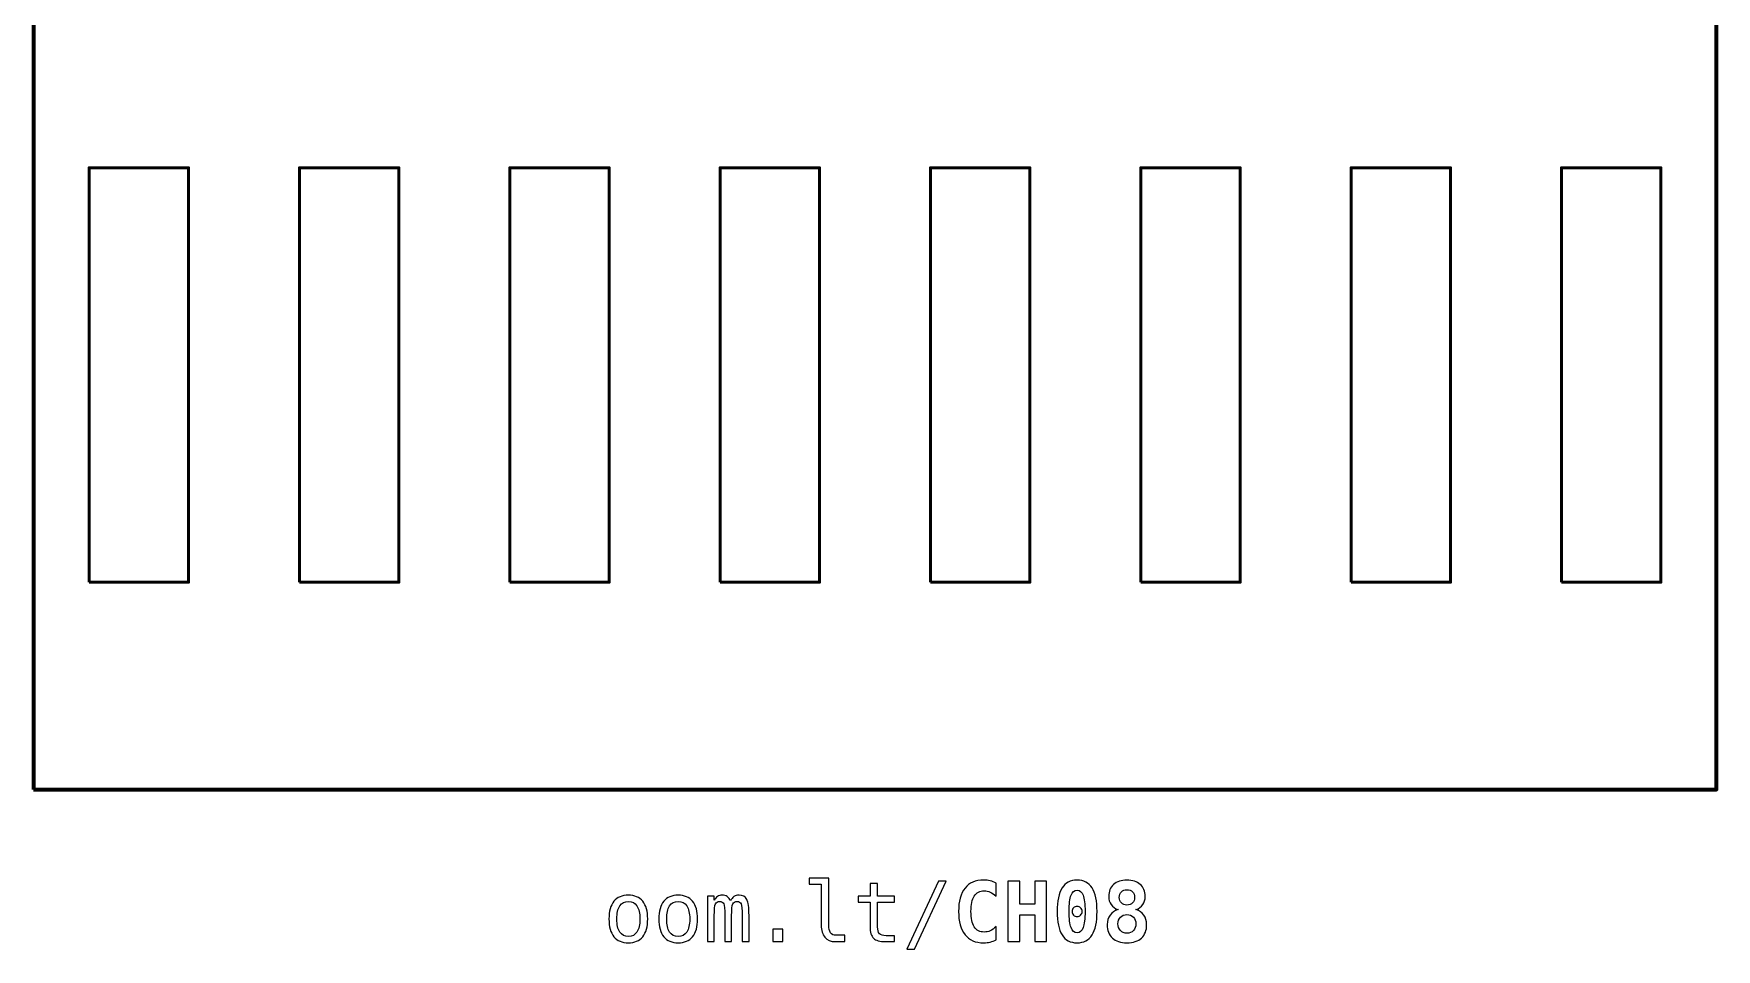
# Model space of a CAD drawing. Header units: centimetres. Extents: x -11.52 to -9.48, y -15.74 to -13.53.
# Drawn here: x -11.516 to -9.484, y -15.743 to -14.638 of the extents above; entities that cross this region are included whole.
import ezdxf

# ---------------------------------------------------------------- set-up
doc = ezdxf.new("R2010")
doc.units = ezdxf.units.CM
doc.header["$MEASUREMENT"] = 0
doc.layers.add('Layer 1', color=7, linetype='Continuous')

msp = doc.modelspace()

# ---------------------------------------------------------------- linework, layer by layer
at = {"layer": 'Layer 1', "color": 7, "lineweight": 100}
msp.add_lwpolyline([(-11.516, -15.55), (-9.484, -15.55), (-9.484, -14.15), (-11.516, -14.15), (-11.516, -15.55)], close=True, dxfattribs=at)
at = {"layer": 'Layer 1', "color": 7, "lineweight": 50}
for points in [[(-11.449, -15.3), (-11.329, -15.3), (-11.329, -14.8), (-11.449, -14.8), (-11.449, -15.3)], [(-11.195, -15.3), (-11.075, -15.3), (-11.075, -14.8), (-11.195, -14.8), (-11.195, -15.3)], [(-10.941, -15.3), (-10.821, -15.3), (-10.821, -14.8), (-10.941, -14.8), (-10.941, -15.3)], [(-10.687, -15.3), (-10.567, -15.3), (-10.567, -14.8), (-10.687, -14.8), (-10.687, -15.3)], [(-10.433, -15.3), (-10.313, -15.3), (-10.313, -14.8), (-10.433, -14.8), (-10.433, -15.3)], [(-10.179, -15.3), (-10.059, -15.3), (-10.059, -14.8), (-10.179, -14.8), (-10.179, -15.3)], [(-9.925, -15.3), (-9.805, -15.3), (-9.805, -14.8), (-9.925, -14.8), (-9.925, -15.3)], [(-9.671, -15.3), (-9.551, -15.3), (-9.551, -14.8), (-9.671, -14.8), (-9.671, -15.3)]]:
    msp.add_lwpolyline(points, close=True, dxfattribs=at)
at = {"layer": 'Layer 1', "color": 250}
for points, knots in [([(-10.55592, -15.7138), (-10.55592, -15.71784), (-10.55518, -15.72087), (-10.5537, -15.72292), (-10.5537, -15.72292), (-10.55222, -15.72497), (-10.55003, -15.726), (-10.54713, -15.726), (-10.54713, -15.726), (-10.54713, -15.726), (-10.53663, -15.726), (-10.53663, -15.726), (-10.53663, -15.726), (-10.53663, -15.726), (-10.53663, -15.73362), (-10.53663, -15.73362), (-10.53663, -15.73362), (-10.53663, -15.73362), (-10.548, -15.73362), (-10.548, -15.73362), (-10.548, -15.73362), (-10.55338, -15.73362), (-10.55753, -15.73189), (-10.56048, -15.72844), (-10.56048, -15.72844), (-10.56343, -15.72499), (-10.5649, -15.7201), (-10.5649, -15.7138), (-10.5649, -15.7138), (-10.5649, -15.7138), (-10.5649, -15.66413), (-10.5649, -15.66413), (-10.5649, -15.66413), (-10.5649, -15.66413), (-10.5793, -15.66413), (-10.5793, -15.66413), (-10.5793, -15.66413), (-10.5793, -15.66413), (-10.5793, -15.6571), (-10.5793, -15.6571), (-10.5793, -15.6571), (-10.5793, -15.6571), (-10.55592, -15.6571), (-10.55592, -15.6571), (-10.55592, -15.6571), (-10.55592, -15.6571), (-10.55592, -15.7138), (-10.55592, -15.7138)], [0, 0, 0, 0, 0.0833333, 0.0833333, 0.0833333, 0.0833333, 0.1666667, 0.1666667, 0.1666667, 0.1666667, 0.25, 0.25, 0.25, 0.25, 0.3333333, 0.3333333, 0.3333333, 0.3333333, 0.4166667, 0.4166667, 0.4166667, 0.4166667, 0.5, 0.5, 0.5, 0.5, 0.5833333, 0.5833333, 0.5833333, 0.5833333, 0.6666667, 0.6666667, 0.6666667, 0.6666667, 0.75, 0.75, 0.75, 0.75, 0.8333333, 0.8333333, 0.8333333, 0.8333333, 0.9166667, 0.9166667, 0.9166667, 0.9166667, 1, 1, 1, 1]), ([(-10.49692, -15.6634), (-10.49692, -15.6634), (-10.49692, -15.67893), (-10.49692, -15.67893), (-10.49692, -15.67893), (-10.49692, -15.67893), (-10.4765, -15.67893), (-10.4765, -15.67893), (-10.4765, -15.67893), (-10.4765, -15.67893), (-10.4765, -15.68592), (-10.4765, -15.68592), (-10.4765, -15.68592), (-10.4765, -15.68592), (-10.49692, -15.68592), (-10.49692, -15.68592), (-10.49692, -15.68592), (-10.49692, -15.68592), (-10.49692, -15.7156), (-10.49692, -15.7156), (-10.49692, -15.7156), (-10.49692, -15.71964), (-10.49616, -15.72245), (-10.49462, -15.72404), (-10.49462, -15.72404), (-10.49309, -15.72564), (-10.49042, -15.72644), (-10.48662, -15.72644), (-10.48662, -15.72644), (-10.48662, -15.72644), (-10.4765, -15.72644), (-10.4765, -15.72644), (-10.4765, -15.72644), (-10.4765, -15.72644), (-10.4765, -15.73362), (-10.4765, -15.73362), (-10.4765, -15.73362), (-10.4765, -15.73362), (-10.48749, -15.73362), (-10.48749, -15.73362), (-10.48749, -15.73362), (-10.49424, -15.73362), (-10.49899, -15.73227), (-10.50176, -15.72957), (-10.50176, -15.72957), (-10.50452, -15.72687), (-10.50591, -15.7222), (-10.50591, -15.7156), (-10.50591, -15.7156), (-10.50591, -15.7156), (-10.50591, -15.68592), (-10.50591, -15.68592), (-10.50591, -15.68592), (-10.50591, -15.68592), (-10.52051, -15.68592), (-10.52051, -15.68592), (-10.52051, -15.68592), (-10.52051, -15.68592), (-10.52051, -15.67893), (-10.52051, -15.67893), (-10.52051, -15.67893), (-10.52051, -15.67893), (-10.50591, -15.67893), (-10.50591, -15.67893), (-10.50591, -15.67893), (-10.50591, -15.67893), (-10.50591, -15.6634), (-10.50591, -15.6634), (-10.50591, -15.6634), (-10.50591, -15.6634), (-10.49692, -15.6634), (-10.49692, -15.6634)], [0, 0, 0, 0, 0.0555556, 0.0555556, 0.0555556, 0.0555556, 0.1111111, 0.1111111, 0.1111111, 0.1111111, 0.1666667, 0.1666667, 0.1666667, 0.1666667, 0.2222222, 0.2222222, 0.2222222, 0.2222222, 0.2777778, 0.2777778, 0.2777778, 0.2777778, 0.3333333, 0.3333333, 0.3333333, 0.3333333, 0.3888889, 0.3888889, 0.3888889, 0.3888889, 0.4444444, 0.4444444, 0.4444444, 0.4444444, 0.5, 0.5, 0.5, 0.5, 0.5555556, 0.5555556, 0.5555556, 0.5555556, 0.6111111, 0.6111111, 0.6111111, 0.6111111, 0.6666667, 0.6666667, 0.6666667, 0.6666667, 0.7222222, 0.7222222, 0.7222222, 0.7222222, 0.7777778, 0.7777778, 0.7777778, 0.7777778, 0.8333333, 0.8333333, 0.8333333, 0.8333333, 0.8888889, 0.8888889, 0.8888889, 0.8888889, 0.9444444, 0.9444444, 0.9444444, 0.9444444, 1, 1, 1, 1]), ([(-10.42328, -15.66071), (-10.42328, -15.66071), (-10.41399, -15.66071), (-10.41399, -15.66071), (-10.41399, -15.66071), (-10.41399, -15.66071), (-10.45238, -15.7429), (-10.45238, -15.7429), (-10.45238, -15.7429), (-10.45238, -15.7429), (-10.46172, -15.7429), (-10.46172, -15.7429), (-10.46172, -15.7429), (-10.46172, -15.7429), (-10.42328, -15.66071), (-10.42328, -15.66071)], [0, 0, 0, 0, 0.25, 0.25, 0.25, 0.25, 0.5, 0.5, 0.5, 0.5, 0.75, 0.75, 0.75, 0.75, 1, 1, 1, 1]), ([(-10.3537, -15.73152), (-10.35598, -15.73269), (-10.35837, -15.73357), (-10.36089, -15.73415), (-10.36089, -15.73415), (-10.36339, -15.73474), (-10.36602, -15.73504), (-10.36879, -15.73504), (-10.36879, -15.73504), (-10.37862, -15.73504), (-10.38614, -15.7318), (-10.39131, -15.72532), (-10.39131, -15.72532), (-10.39649, -15.71884), (-10.39907, -15.70948), (-10.39907, -15.69723), (-10.39907, -15.69723), (-10.39907, -15.68497), (-10.39649, -15.6756), (-10.39131, -15.66911), (-10.39131, -15.66911), (-10.38614, -15.66263), (-10.37862, -15.6594), (-10.36879, -15.6594), (-10.36879, -15.6594), (-10.36602, -15.6594), (-10.36337, -15.6597), (-10.36084, -15.66028), (-10.36084, -15.66028), (-10.35829, -15.66086), (-10.35592, -15.66175), (-10.3537, -15.66291), (-10.3537, -15.66291), (-10.3537, -15.66291), (-10.3537, -15.67893), (-10.3537, -15.67893), (-10.3537, -15.67893), (-10.35617, -15.67665), (-10.35859, -15.67498), (-10.3609, -15.67391), (-10.3609, -15.67391), (-10.36324, -15.67286), (-10.36564, -15.67233), (-10.36812, -15.67233), (-10.36812, -15.67233), (-10.37339, -15.67233), (-10.37737, -15.67443), (-10.38005, -15.67861), (-10.38005, -15.67861), (-10.38274, -15.6828), (-10.38409, -15.689), (-10.38409, -15.69723), (-10.38409, -15.69723), (-10.38409, -15.70545), (-10.38274, -15.71163), (-10.38005, -15.71582), (-10.38005, -15.71582), (-10.37737, -15.72), (-10.37339, -15.7221), (-10.36812, -15.7221), (-10.36812, -15.7221), (-10.36564, -15.7221), (-10.36324, -15.72157), (-10.3609, -15.72052), (-10.3609, -15.72052), (-10.35859, -15.71945), (-10.35617, -15.71779), (-10.3537, -15.7155), (-10.3537, -15.7155), (-10.3537, -15.7155), (-10.3537, -15.73152), (-10.3537, -15.73152)], [0, 0, 0, 0, 0.0555556, 0.0555556, 0.0555556, 0.0555556, 0.1111111, 0.1111111, 0.1111111, 0.1111111, 0.1666667, 0.1666667, 0.1666667, 0.1666667, 0.2222222, 0.2222222, 0.2222222, 0.2222222, 0.2777778, 0.2777778, 0.2777778, 0.2777778, 0.3333333, 0.3333333, 0.3333333, 0.3333333, 0.3888889, 0.3888889, 0.3888889, 0.3888889, 0.4444444, 0.4444444, 0.4444444, 0.4444444, 0.5, 0.5, 0.5, 0.5, 0.5555556, 0.5555556, 0.5555556, 0.5555556, 0.6111111, 0.6111111, 0.6111111, 0.6111111, 0.6666667, 0.6666667, 0.6666667, 0.6666667, 0.7222222, 0.7222222, 0.7222222, 0.7222222, 0.7777778, 0.7777778, 0.7777778, 0.7777778, 0.8333333, 0.8333333, 0.8333333, 0.8333333, 0.8888889, 0.8888889, 0.8888889, 0.8888889, 0.9444444, 0.9444444, 0.9444444, 0.9444444, 1, 1, 1, 1]), ([(-10.3396, -15.66071), (-10.3396, -15.66071), (-10.32519, -15.66071), (-10.32519, -15.66071), (-10.32519, -15.66071), (-10.32519, -15.66071), (-10.32519, -15.6885), (-10.32519, -15.6885), (-10.32519, -15.6885), (-10.32519, -15.6885), (-10.30716, -15.6885), (-10.30716, -15.6885), (-10.30716, -15.6885), (-10.30716, -15.6885), (-10.30716, -15.66071), (-10.30716, -15.66071), (-10.30716, -15.66071), (-10.30716, -15.66071), (-10.29276, -15.66071), (-10.29276, -15.66071), (-10.29276, -15.66071), (-10.29276, -15.66071), (-10.29276, -15.73362), (-10.29276, -15.73362), (-10.29276, -15.73362), (-10.29276, -15.73362), (-10.30716, -15.73362), (-10.30716, -15.73362), (-10.30716, -15.73362), (-10.30716, -15.73362), (-10.30716, -15.7012), (-10.30716, -15.7012), (-10.30716, -15.7012), (-10.30716, -15.7012), (-10.32519, -15.7012), (-10.32519, -15.7012), (-10.32519, -15.7012), (-10.32519, -15.7012), (-10.32519, -15.73362), (-10.32519, -15.73362), (-10.32519, -15.73362), (-10.32519, -15.73362), (-10.3396, -15.73362), (-10.3396, -15.73362), (-10.3396, -15.73362), (-10.3396, -15.73362), (-10.3396, -15.66071), (-10.3396, -15.66071)], [0, 0, 0, 0, 0.0833333, 0.0833333, 0.0833333, 0.0833333, 0.1666667, 0.1666667, 0.1666667, 0.1666667, 0.25, 0.25, 0.25, 0.25, 0.3333333, 0.3333333, 0.3333333, 0.3333333, 0.4166667, 0.4166667, 0.4166667, 0.4166667, 0.5, 0.5, 0.5, 0.5, 0.5833333, 0.5833333, 0.5833333, 0.5833333, 0.6666667, 0.6666667, 0.6666667, 0.6666667, 0.75, 0.75, 0.75, 0.75, 0.8333333, 0.8333333, 0.8333333, 0.8333333, 0.9166667, 0.9166667, 0.9166667, 0.9166667, 1, 1, 1, 1]), ([(-10.28007, -15.69723), (-10.28007, -15.68462), (-10.27807, -15.67515), (-10.27407, -15.66885), (-10.27407, -15.66885), (-10.27005, -15.66255), (-10.26403, -15.6594), (-10.25598, -15.6594), (-10.25598, -15.6594), (-10.24792, -15.6594), (-10.24188, -15.66253), (-10.23787, -15.66881), (-10.23787, -15.66881), (-10.23386, -15.6751), (-10.23186, -15.68458), (-10.23186, -15.69723), (-10.23186, -15.69723), (-10.23186, -15.70987), (-10.23386, -15.71934), (-10.23787, -15.72562), (-10.23787, -15.72562), (-10.24188, -15.7319), (-10.24792, -15.73504), (-10.25598, -15.73504), (-10.25598, -15.73504), (-10.26403, -15.73504), (-10.27005, -15.73189), (-10.27407, -15.72559), (-10.27407, -15.72559), (-10.27807, -15.71929), (-10.28007, -15.70983), (-10.28007, -15.69723)], [0, 0, 0, 0, 0.125, 0.125, 0.125, 0.125, 0.25, 0.25, 0.25, 0.25, 0.375, 0.375, 0.375, 0.375, 0.5, 0.5, 0.5, 0.5, 0.625, 0.625, 0.625, 0.625, 0.75, 0.75, 0.75, 0.75, 0.875, 0.875, 0.875, 0.875, 1, 1, 1, 1]), ([(-10.20647, -15.69498), (-10.21016, -15.69372), (-10.21296, -15.69172), (-10.21488, -15.689), (-10.21488, -15.689), (-10.21679, -15.68628), (-10.21776, -15.68296), (-10.21776, -15.67901), (-10.21776, -15.67901), (-10.21776, -15.67296), (-10.21579, -15.66818), (-10.21184, -15.66466), (-10.21184, -15.66466), (-10.20791, -15.66115), (-10.20256, -15.6594), (-10.19577, -15.6594), (-10.19577, -15.6594), (-10.18897, -15.6594), (-10.18361, -15.66115), (-10.17967, -15.66466), (-10.17967, -15.66466), (-10.17572, -15.66818), (-10.17375, -15.67296), (-10.17375, -15.67901), (-10.17375, -15.67901), (-10.17375, -15.68293), (-10.1747, -15.68623), (-10.17659, -15.68895), (-10.17659, -15.68895), (-10.17847, -15.69167), (-10.18122, -15.69368), (-10.18484, -15.69498), (-10.18484, -15.69498), (-10.18081, -15.69622), (-10.17766, -15.69843), (-10.17537, -15.70163), (-10.17537, -15.70163), (-10.17309, -15.70482), (-10.17195, -15.70865), (-10.17195, -15.7131), (-10.17195, -15.7131), (-10.17195, -15.7201), (-10.17402, -15.72552), (-10.17816, -15.72932), (-10.17816, -15.72932), (-10.18229, -15.73314), (-10.18817, -15.73504), (-10.19577, -15.73504), (-10.19577, -15.73504), (-10.20336, -15.73504), (-10.20923, -15.73314), (-10.21336, -15.72932), (-10.21336, -15.72932), (-10.21749, -15.72552), (-10.21956, -15.7201), (-10.21956, -15.7131), (-10.21956, -15.7131), (-10.21956, -15.70862), (-10.21841, -15.70477), (-10.21609, -15.70158), (-10.21609, -15.70158), (-10.21378, -15.69838), (-10.21058, -15.69618), (-10.20647, -15.69498)], [0, 0, 0, 0, 0.0625, 0.0625, 0.0625, 0.0625, 0.125, 0.125, 0.125, 0.125, 0.1875, 0.1875, 0.1875, 0.1875, 0.25, 0.25, 0.25, 0.25, 0.3125, 0.3125, 0.3125, 0.3125, 0.375, 0.375, 0.375, 0.375, 0.4375, 0.4375, 0.4375, 0.4375, 0.5, 0.5, 0.5, 0.5, 0.5625, 0.5625, 0.5625, 0.5625, 0.625, 0.625, 0.625, 0.625, 0.6875, 0.6875, 0.6875, 0.6875, 0.75, 0.75, 0.75, 0.75, 0.8125, 0.8125, 0.8125, 0.8125, 0.875, 0.875, 0.875, 0.875, 0.9375, 0.9375, 0.9375, 0.9375, 1, 1, 1, 1]), ([(-10.79787, -15.67761), (-10.79029, -15.67761), (-10.78449, -15.68006), (-10.78047, -15.68498), (-10.78047, -15.68498), (-10.77645, -15.6899), (-10.77444, -15.69702), (-10.77444, -15.70632), (-10.77444, -15.70632), (-10.77444, -15.71567), (-10.77644, -15.72279), (-10.78044, -15.72769), (-10.78044, -15.72769), (-10.78446, -15.73259), (-10.79026, -15.73504), (-10.79787, -15.73504), (-10.79787, -15.73504), (-10.80547, -15.73504), (-10.81126, -15.73259), (-10.81528, -15.72769), (-10.81528, -15.72769), (-10.81928, -15.72279), (-10.82128, -15.71567), (-10.82128, -15.70632), (-10.82128, -15.70632), (-10.82128, -15.69702), (-10.81928, -15.6899), (-10.81528, -15.68498), (-10.81528, -15.68498), (-10.81126, -15.68006), (-10.80547, -15.67761), (-10.79787, -15.67761)], [0, 0, 0, 0, 0.125, 0.125, 0.125, 0.125, 0.25, 0.25, 0.25, 0.25, 0.375, 0.375, 0.375, 0.375, 0.5, 0.5, 0.5, 0.5, 0.625, 0.625, 0.625, 0.625, 0.75, 0.75, 0.75, 0.75, 0.875, 0.875, 0.875, 0.875, 1, 1, 1, 1]), ([(-10.79787, -15.68523), (-10.80244, -15.68523), (-10.80589, -15.687), (-10.80824, -15.69055), (-10.80824, -15.69055), (-10.81059, -15.6941), (-10.81176, -15.69937), (-10.81176, -15.70632), (-10.81176, -15.70632), (-10.81176, -15.71325), (-10.81059, -15.7185), (-10.80824, -15.72207), (-10.80824, -15.72207), (-10.80589, -15.72564), (-10.80244, -15.72742), (-10.79787, -15.72742), (-10.79787, -15.72742), (-10.79329, -15.72742), (-10.78982, -15.72564), (-10.78747, -15.72207), (-10.78747, -15.72207), (-10.78512, -15.7185), (-10.78396, -15.71325), (-10.78396, -15.70632), (-10.78396, -15.70632), (-10.78396, -15.69937), (-10.78512, -15.6941), (-10.78747, -15.69055), (-10.78747, -15.69055), (-10.78982, -15.687), (-10.79329, -15.68523), (-10.79787, -15.68523)], [0, 0, 0, 0, 0.125, 0.125, 0.125, 0.125, 0.25, 0.25, 0.25, 0.25, 0.375, 0.375, 0.375, 0.375, 0.5, 0.5, 0.5, 0.5, 0.625, 0.625, 0.625, 0.625, 0.75, 0.75, 0.75, 0.75, 0.875, 0.875, 0.875, 0.875, 1, 1, 1, 1]), ([(-10.73766, -15.67761), (-10.73008, -15.67761), (-10.72428, -15.68006), (-10.72026, -15.68498), (-10.72026, -15.68498), (-10.71624, -15.6899), (-10.71423, -15.69702), (-10.71423, -15.70632), (-10.71423, -15.70632), (-10.71423, -15.71567), (-10.71623, -15.72279), (-10.72023, -15.72769), (-10.72023, -15.72769), (-10.72425, -15.73259), (-10.73005, -15.73504), (-10.73766, -15.73504), (-10.73766, -15.73504), (-10.74526, -15.73504), (-10.75105, -15.73259), (-10.75507, -15.72769), (-10.75507, -15.72769), (-10.75907, -15.72279), (-10.76107, -15.71567), (-10.76107, -15.70632), (-10.76107, -15.70632), (-10.76107, -15.69702), (-10.75907, -15.6899), (-10.75507, -15.68498), (-10.75507, -15.68498), (-10.75105, -15.68006), (-10.74526, -15.67761), (-10.73766, -15.67761)], [0, 0, 0, 0, 0.125, 0.125, 0.125, 0.125, 0.25, 0.25, 0.25, 0.25, 0.375, 0.375, 0.375, 0.375, 0.5, 0.5, 0.5, 0.5, 0.625, 0.625, 0.625, 0.625, 0.75, 0.75, 0.75, 0.75, 0.875, 0.875, 0.875, 0.875, 1, 1, 1, 1]), ([(-10.73766, -15.68523), (-10.74223, -15.68523), (-10.74568, -15.687), (-10.74803, -15.69055), (-10.74803, -15.69055), (-10.75038, -15.6941), (-10.75155, -15.69937), (-10.75155, -15.70632), (-10.75155, -15.70632), (-10.75155, -15.71325), (-10.75038, -15.7185), (-10.74803, -15.72207), (-10.74803, -15.72207), (-10.74568, -15.72564), (-10.74223, -15.72742), (-10.73766, -15.72742), (-10.73766, -15.72742), (-10.73308, -15.72742), (-10.72961, -15.72564), (-10.72726, -15.72207), (-10.72726, -15.72207), (-10.72491, -15.7185), (-10.72375, -15.71325), (-10.72375, -15.70632), (-10.72375, -15.70632), (-10.72375, -15.69937), (-10.72491, -15.6941), (-10.72726, -15.69055), (-10.72726, -15.69055), (-10.72961, -15.687), (-10.73308, -15.68523), (-10.73766, -15.68523)], [0, 0, 0, 0, 0.125, 0.125, 0.125, 0.125, 0.25, 0.25, 0.25, 0.25, 0.375, 0.375, 0.375, 0.375, 0.5, 0.5, 0.5, 0.5, 0.625, 0.625, 0.625, 0.625, 0.75, 0.75, 0.75, 0.75, 0.875, 0.875, 0.875, 0.875, 1, 1, 1, 1]), ([(-10.67454, -15.6845), (-10.67344, -15.68215), (-10.67202, -15.68041), (-10.6703, -15.6793), (-10.6703, -15.6793), (-10.6686, -15.67818), (-10.66654, -15.67761), (-10.66414, -15.67761), (-10.66414, -15.67761), (-10.65974, -15.67761), (-10.65663, -15.67931), (-10.65483, -15.68271), (-10.65483, -15.68271), (-10.65302, -15.68612), (-10.65212, -15.69252), (-10.65212, -15.70193), (-10.65212, -15.70193), (-10.65212, -15.70193), (-10.65212, -15.73362), (-10.65212, -15.73362), (-10.65212, -15.73362), (-10.65212, -15.73362), (-10.66032, -15.73362), (-10.66032, -15.73362), (-10.66032, -15.73362), (-10.66032, -15.73362), (-10.66032, -15.70232), (-10.66032, -15.70232), (-10.66032, -15.70232), (-10.66032, -15.6946), (-10.66075, -15.68982), (-10.66162, -15.68793), (-10.66162, -15.68793), (-10.66247, -15.68607), (-10.66405, -15.68513), (-10.66634, -15.68513), (-10.66634, -15.68513), (-10.66894, -15.68513), (-10.67072, -15.68613), (-10.67169, -15.68813), (-10.67169, -15.68813), (-10.67264, -15.69013), (-10.67312, -15.69487), (-10.67312, -15.70232), (-10.67312, -15.70232), (-10.67312, -15.70232), (-10.67312, -15.73362), (-10.67312, -15.73362), (-10.67312, -15.73362), (-10.67312, -15.73362), (-10.68132, -15.73362), (-10.68132, -15.73362), (-10.68132, -15.73362), (-10.68132, -15.73362), (-10.68132, -15.70232), (-10.68132, -15.70232), (-10.68132, -15.70232), (-10.68132, -15.6945), (-10.68179, -15.68968), (-10.68272, -15.68787), (-10.68272, -15.68787), (-10.68364, -15.68605), (-10.6853, -15.68513), (-10.68772, -15.68513), (-10.68772, -15.68513), (-10.6901, -15.68513), (-10.69176, -15.68613), (-10.69267, -15.68813), (-10.69267, -15.68813), (-10.69361, -15.69013), (-10.69407, -15.69487), (-10.69407, -15.70232), (-10.69407, -15.70232), (-10.69407, -15.70232), (-10.69407, -15.73362), (-10.69407, -15.73362), (-10.69407, -15.73362), (-10.69407, -15.73362), (-10.70222, -15.73362), (-10.70222, -15.73362), (-10.70222, -15.73362), (-10.70222, -15.73362), (-10.70222, -15.67893), (-10.70222, -15.67893), (-10.70222, -15.67893), (-10.70222, -15.67893), (-10.69407, -15.67893), (-10.69407, -15.67893), (-10.69407, -15.67893), (-10.69407, -15.67893), (-10.69407, -15.68361), (-10.69407, -15.68361), (-10.69407, -15.68361), (-10.69301, -15.68166), (-10.69166, -15.68018), (-10.69004, -15.67915), (-10.69004, -15.67915), (-10.68844, -15.67813), (-10.6866, -15.67761), (-10.68455, -15.67761), (-10.68455, -15.67761), (-10.68207, -15.67761), (-10.68002, -15.67818), (-10.67837, -15.67931), (-10.67837, -15.67931), (-10.67672, -15.68046), (-10.67545, -15.68218), (-10.67454, -15.6845)], [0, 0, 0, 0, 0.037037, 0.037037, 0.037037, 0.037037, 0.0740741, 0.0740741, 0.0740741, 0.0740741, 0.1111111, 0.1111111, 0.1111111, 0.1111111, 0.1481481, 0.1481481, 0.1481481, 0.1481481, 0.1851852, 0.1851852, 0.1851852, 0.1851852, 0.2222222, 0.2222222, 0.2222222, 0.2222222, 0.2592593, 0.2592593, 0.2592593, 0.2592593, 0.2962963, 0.2962963, 0.2962963, 0.2962963, 0.3333333, 0.3333333, 0.3333333, 0.3333333, 0.3703704, 0.3703704, 0.3703704, 0.3703704, 0.4074074, 0.4074074, 0.4074074, 0.4074074, 0.4444444, 0.4444444, 0.4444444, 0.4444444, 0.4814815, 0.4814815, 0.4814815, 0.4814815, 0.5185185, 0.5185185, 0.5185185, 0.5185185, 0.5555556, 0.5555556, 0.5555556, 0.5555556, 0.5925926, 0.5925926, 0.5925926, 0.5925926, 0.6296296, 0.6296296, 0.6296296, 0.6296296, 0.6666667, 0.6666667, 0.6666667, 0.6666667, 0.7037037, 0.7037037, 0.7037037, 0.7037037, 0.7407407, 0.7407407, 0.7407407, 0.7407407, 0.7777778, 0.7777778, 0.7777778, 0.7777778, 0.8148148, 0.8148148, 0.8148148, 0.8148148, 0.8518519, 0.8518519, 0.8518519, 0.8518519, 0.8888889, 0.8888889, 0.8888889, 0.8888889, 0.9259259, 0.9259259, 0.9259259, 0.9259259, 0.962963, 0.962963, 0.962963, 0.962963, 1, 1, 1, 1]), ([(-10.25598, -15.6716), (-10.25932, -15.6716), (-10.26173, -15.67363), (-10.26327, -15.6777), (-10.26327, -15.6777), (-10.2648, -15.68178), (-10.26557, -15.68828), (-10.26557, -15.69723), (-10.26557, -15.69723), (-10.26557, -15.70617), (-10.2648, -15.71265), (-10.26327, -15.71673), (-10.26327, -15.71673), (-10.26173, -15.7208), (-10.25932, -15.72284), (-10.25598, -15.72284), (-10.25598, -15.72284), (-10.25263, -15.72284), (-10.2502, -15.7208), (-10.24867, -15.71673), (-10.24867, -15.71673), (-10.24713, -15.71265), (-10.24637, -15.70617), (-10.24637, -15.69723), (-10.24637, -15.69723), (-10.24637, -15.68828), (-10.24713, -15.68178), (-10.24867, -15.6777), (-10.24867, -15.6777), (-10.2502, -15.67363), (-10.25263, -15.6716), (-10.25598, -15.6716)], [0, 0, 0, 0, 0.125, 0.125, 0.125, 0.125, 0.25, 0.25, 0.25, 0.25, 0.375, 0.375, 0.375, 0.375, 0.5, 0.5, 0.5, 0.5, 0.625, 0.625, 0.625, 0.625, 0.75, 0.75, 0.75, 0.75, 0.875, 0.875, 0.875, 0.875, 1, 1, 1, 1]), ([(-10.20496, -15.6802), (-10.20496, -15.68305), (-10.20414, -15.68533), (-10.20249, -15.687), (-10.20249, -15.687), (-10.20086, -15.68868), (-10.19861, -15.68952), (-10.19577, -15.68952), (-10.19577, -15.68952), (-10.19292, -15.68952), (-10.19066, -15.68868), (-10.18902, -15.687), (-10.18902, -15.687), (-10.18737, -15.68533), (-10.18656, -15.68305), (-10.18656, -15.6802), (-10.18656, -15.6802), (-10.18656, -15.67736), (-10.18737, -15.67513), (-10.18902, -15.67348), (-10.18902, -15.67348), (-10.19066, -15.67183), (-10.19292, -15.67101), (-10.19577, -15.67101), (-10.19577, -15.67101), (-10.19857, -15.67101), (-10.20081, -15.67185), (-10.20247, -15.6735), (-10.20247, -15.6735), (-10.20412, -15.67516), (-10.20496, -15.6774), (-10.20496, -15.6802)], [0, 0, 0, 0, 0.125, 0.125, 0.125, 0.125, 0.25, 0.25, 0.25, 0.25, 0.375, 0.375, 0.375, 0.375, 0.5, 0.5, 0.5, 0.5, 0.625, 0.625, 0.625, 0.625, 0.75, 0.75, 0.75, 0.75, 0.875, 0.875, 0.875, 0.875, 1, 1, 1, 1]), ([(-10.26205, -15.69723), (-10.26205, -15.69552), (-10.26147, -15.69407), (-10.26028, -15.6929), (-10.26028, -15.6929), (-10.25912, -15.69172), (-10.25768, -15.69113), (-10.25598, -15.69113), (-10.25598, -15.69113), (-10.25427, -15.69113), (-10.25282, -15.69172), (-10.25165, -15.6929), (-10.25165, -15.6929), (-10.25047, -15.69407), (-10.24988, -15.69552), (-10.24988, -15.69723), (-10.24988, -15.69723), (-10.24988, -15.69893), (-10.25047, -15.70037), (-10.25165, -15.70153), (-10.25165, -15.70153), (-10.25282, -15.70272), (-10.25427, -15.7033), (-10.25598, -15.7033), (-10.25598, -15.7033), (-10.25768, -15.7033), (-10.25912, -15.70272), (-10.26028, -15.70157), (-10.26028, -15.70157), (-10.26147, -15.70042), (-10.26205, -15.69897), (-10.26205, -15.69723)], [0, 0, 0, 0, 0.125, 0.125, 0.125, 0.125, 0.25, 0.25, 0.25, 0.25, 0.375, 0.375, 0.375, 0.375, 0.5, 0.5, 0.5, 0.5, 0.625, 0.625, 0.625, 0.625, 0.75, 0.75, 0.75, 0.75, 0.875, 0.875, 0.875, 0.875, 1, 1, 1, 1]), ([(-10.19577, -15.70108), (-10.19901, -15.70108), (-10.20161, -15.7021), (-10.20359, -15.70413), (-10.20359, -15.70413), (-10.20557, -15.70617), (-10.20657, -15.70887), (-10.20657, -15.71223), (-10.20657, -15.71223), (-10.20657, -15.71558), (-10.20557, -15.71829), (-10.20359, -15.72034), (-10.20359, -15.72034), (-10.20161, -15.72239), (-10.19901, -15.72342), (-10.19577, -15.72342), (-10.19577, -15.72342), (-10.19256, -15.72342), (-10.18994, -15.72237), (-10.18794, -15.72029), (-10.18794, -15.72029), (-10.18594, -15.7182), (-10.18494, -15.71552), (-10.18494, -15.71223), (-10.18494, -15.71223), (-10.18494, -15.70887), (-10.18594, -15.70617), (-10.18792, -15.70413), (-10.18792, -15.70413), (-10.18991, -15.7021), (-10.19252, -15.70108), (-10.19577, -15.70108)], [0, 0, 0, 0, 0.125, 0.125, 0.125, 0.125, 0.25, 0.25, 0.25, 0.25, 0.375, 0.375, 0.375, 0.375, 0.5, 0.5, 0.5, 0.5, 0.625, 0.625, 0.625, 0.625, 0.75, 0.75, 0.75, 0.75, 0.875, 0.875, 0.875, 0.875, 1, 1, 1, 1]), ([(-10.62344, -15.71872), (-10.62344, -15.71872), (-10.61114, -15.71872), (-10.61114, -15.71872), (-10.61114, -15.71872), (-10.61114, -15.71872), (-10.61114, -15.73362), (-10.61114, -15.73362), (-10.61114, -15.73362), (-10.61114, -15.73362), (-10.62344, -15.73362), (-10.62344, -15.73362), (-10.62344, -15.73362), (-10.62344, -15.73362), (-10.62344, -15.71872), (-10.62344, -15.71872)], [0, 0, 0, 0, 0.25, 0.25, 0.25, 0.25, 0.5, 0.5, 0.5, 0.5, 0.75, 0.75, 0.75, 0.75, 1, 1, 1, 1])]:
    msp.add_open_spline(points, degree=3, knots=knots, dxfattribs=at)

doc.saveas('drawing.dxf')
